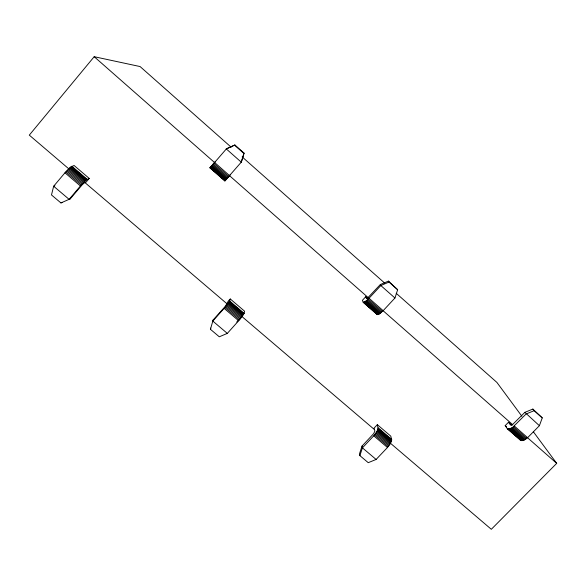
<?xml version="1.0" encoding="UTF-8"?>
<svg xmlns="http://www.w3.org/2000/svg" width="586" height="586" viewBox="0 0 586 586"><rect width="100%" height="100%" fill="white"/><g stroke="black" fill="none" stroke-linecap="round" stroke-linejoin="round"><path stroke-width="0.88" d="M391.697 440.005L390.781 436.152L377.333 424.66L374.102 428.066L374.864 431.084L373.736 433.552L362.045 446.071L359.504 453.784L359.877 455.615L368.242 462.676L376.109 459.453L387.471 447.499L390.108 443.902L391.697 440.005L378.109 428.395L377.333 424.66M244.106 313.349L244.574 311.195L230.298 298.992C227.178 301.241 226.863 305.145 224.116 307.679L213.187 319.905L212.791 321.077L227.324 333.39L239.447 319.868L244.106 313.349L229.69 301.036L230.298 298.992M359.877 455.615L362.434 447.865L374.527 434.973L376.959 431.377L378.109 428.395M241.3 162.19L244.047 153.093L234.905 144.991L226.269 148.91L241.3 162.19L244.047 153.093M227.324 333.39L219.303 336.796L210.418 329.288L213.187 319.905M394.942 298.01L397.645 289.726L388.474 281.104L380.329 284.547L367.422 298.201L366.484 298.552L365.715 296.743L362.404 300.332L363.203 302.273L377.201 314.55L379.413 313.884L383.163 310.69L394.942 298.01L380.827 285.536L380.329 284.547M210.418 329.288L210.821 328.065M539.391 425.707L542.255 417.884L532.864 409.079L524.88 412.346L512.208 424.909L510.538 425.136L508.509 422.25L505.191 425.648L507.337 428.732L520.947 440.54L524.265 440.02L527.605 437.683L539.391 425.707L524.88 412.346M212.791 321.077L224.914 307.489L229.69 301.036M241.542 161.839L224.87 180.906L209.978 167.845L226.606 148.632M224.87 180.906L230.239 174.789M231.17 147.189L140.083 66.555L94.192 56.703L29.3 135.132L68.958 168.966M64.958 172.804L53.656 186.238L51.487 194.948L60.944 202.939L70.298 198.8L82.047 184.978L84.084 183.066L86.032 182.224L89.24 178.437L74.063 165.464L70.327 167.332L64.958 172.804L80.436 185.982L86.296 179.983L89.24 178.437M54.923 185.762L53.656 186.238L69.119 199.35L80.436 185.982M215.304 161.655L209.978 167.845M236.751 322.022L238.568 319.993M363.203 302.273L365.342 301.526L368.257 299.08L380.827 285.536L389.016 282.078L397.645 289.726M507.337 428.732L509.505 428.967L512.647 427.377L526.111 413.972L534.132 410.691L542.255 417.884M533.319 431.714L556.7 463.358L491.317 529.297L389.727 442.628M226.269 148.91L234.905 144.991M60.944 202.939L62.167 202.368M69.119 199.35L70.298 198.8M376.109 459.453L362.434 447.865L362.045 446.071M224.145 308.382L238.678 320.762M373.795 435.852L387.471 447.499M71.836 166.212L87.182 179.316M378.153 427.846L391.726 439.441M71.419 166.475L86.779 179.594M229.47 301.453L243.901 313.781M70.913 166.849L86.296 179.983M229.155 301.966L243.608 314.308M377.97 429.04L391.573 440.65M70.327 167.332L85.724 180.473M228.752 302.574L243.219 314.931M377.728 429.758L391.345 441.383M69.668 167.911L85.08 181.067M228.262 303.27L242.743 315.627M377.391 430.542L391.016 442.174M68.95 168.578L84.384 181.748M227.698 304.024L242.194 316.396M376.959 431.377L390.606 443.023M84.963 182.62L226.907 303.716M241.52 316.184L374.417 429.567M68.188 169.325L83.637 182.495M227.075 304.845L241.579 317.216M376.454 432.256L390.108 443.902M67.397 170.138L82.853 183.315M226.394 305.702L240.912 318.081M375.875 433.157L389.536 444.811M66.584 170.995L82.047 184.172M225.669 306.588L240.194 318.974M375.23 434.072L388.899 445.719M65.764 171.888L81.234 185.073M224.914 307.489L239.447 319.868M374.527 434.973L388.203 446.627M211.795 165.633L226.782 178.796M366.001 301.05L380.087 313.415M511.007 428.381L524.265 440.02M211.26 166.263L226.24 179.411M365.342 301.526L379.413 313.884M510.23 428.732L523.474 440.357M210.814 166.798L225.778 179.924M364.748 301.907L378.805 314.243M509.505 428.967L522.741 440.577M505.191 425.648L506.568 426.857M210.462 167.222L225.405 180.341M364.228 302.171L378.27 314.492M508.846 429.084L522.067 440.687M210.198 167.545L225.127 180.642M363.796 302.325L377.823 314.631M508.26 429.084L521.467 440.672M210.037 167.75L224.951 180.832M363.452 302.354L377.465 314.653M507.747 428.967L520.947 440.54M214.542 162.425L229.565 175.632M369.055 298.281L383.163 310.69M514.325 426.007L527.605 437.683M94.192 56.703L214.461 162.447M229.58 175.741L368.396 297.798M382.826 310.485L512.721 424.689M527.151 437.376L556.7 463.358M365.715 296.743L367.693 298.479M508.509 422.25L511.944 425.268M213.787 163.304L228.796 176.503M368.257 299.08L382.365 311.481M513.49 426.733L526.763 438.401M213.062 164.146L228.071 177.331M367.473 299.812L381.574 312.206M512.647 427.377L525.92 439.031M212.396 164.922L227.397 178.1M366.719 300.479L380.812 312.851M511.82 427.927L525.078 439.581M234.62 145.247L243.813 153.393M242.128 156.887L384.577 282.987M396.217 293.293L496.891 382.416L521.899 416.265M532.864 409.079L534.132 410.691M519.159 438.387L520.514 440.291M388.474 281.104L389.016 282.078"/></g></svg>
